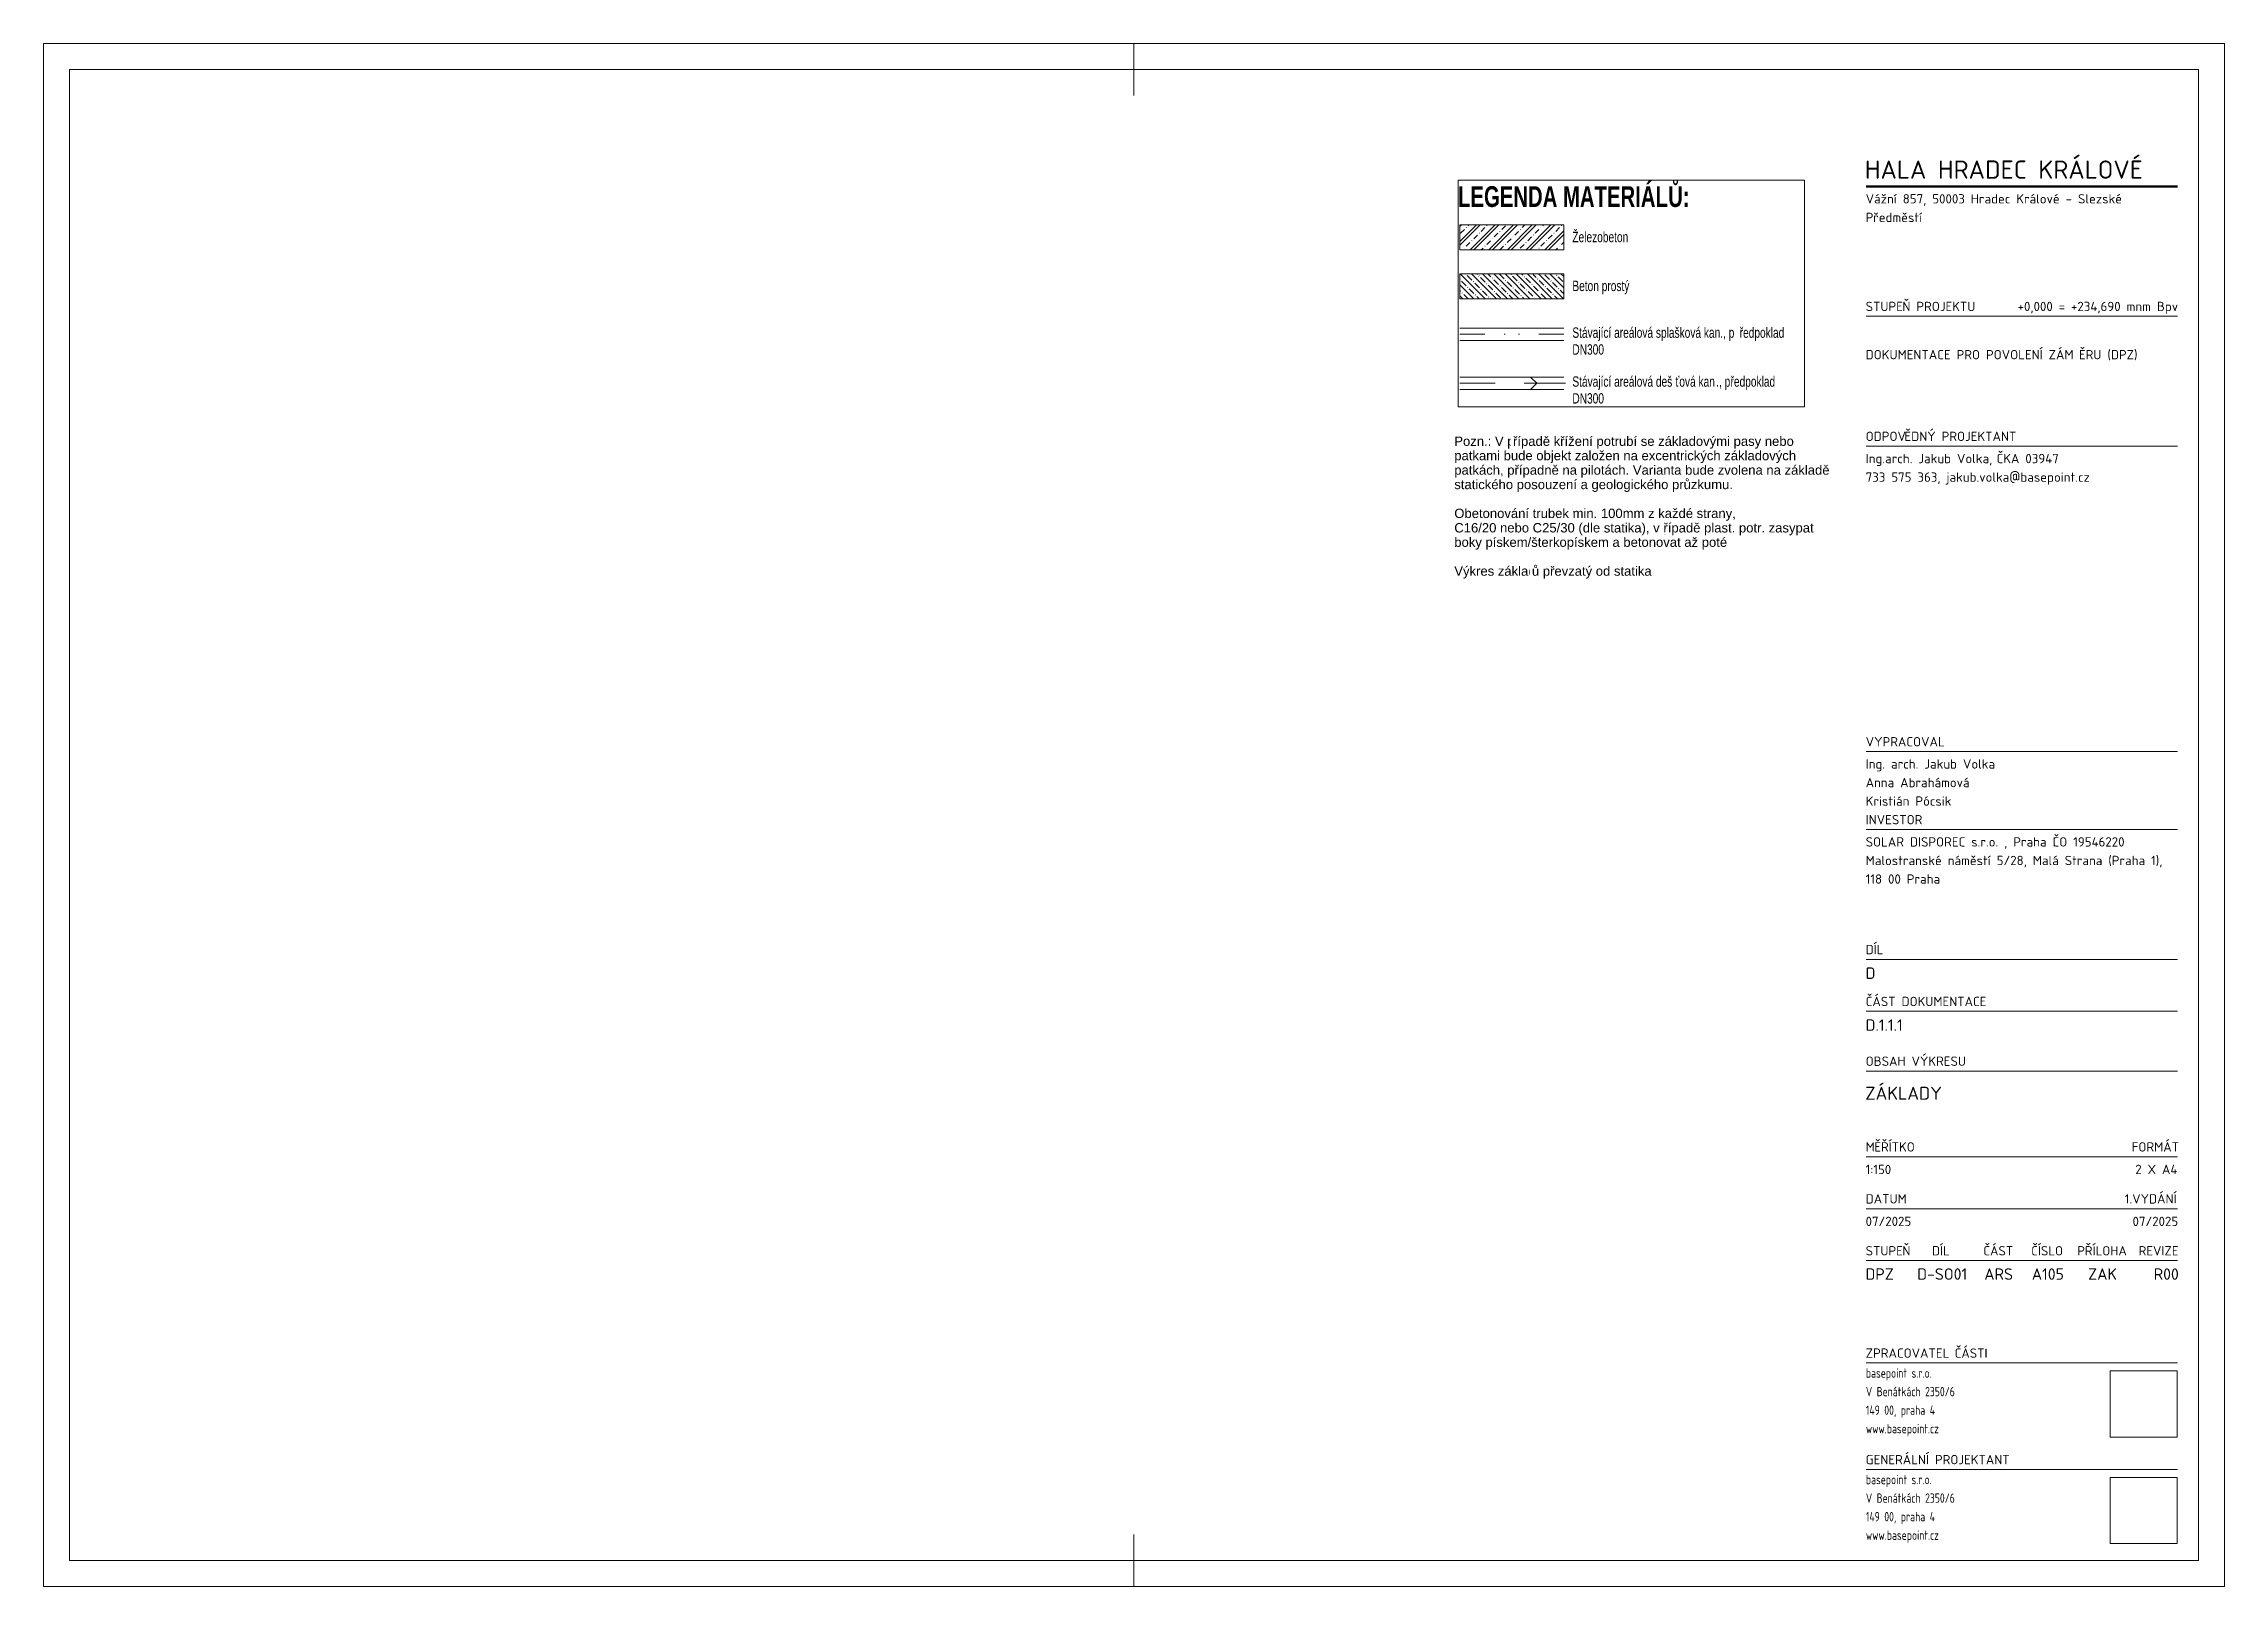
# Paper-space layout 'Layout1' of a CAD drawing. Header units: millimetres. Extents: x 0 to 881, y -344 to 9.
# Drawn here: x 461 to 881, y -344 to -47 of the extents above; entities outside this region: 1.
# The model-space entities are those that its viewports show. They can reach past a viewport. Long polylines and large blocks are cut down to what shows.
import ezdxf

# ---------------------------------------------------------------- set-up
doc = ezdxf.new("R2010")
doc.units = ezdxf.units.MM
for name, color, linetype, lineweight in [('A-ANNO-NOTE', 7, 'Continuous', 9), ('A-DETL-THIN-1', 7, 'Continuous', 18), ('G-ANNO-TEXT', 7, 'Continuous', 9), ('G-ANNO-TEXT-1', 7, 'Continuous', 25), ('G-ANNO-TTLB', 7, 'Continuous', 9), ('G-ANNO-TTLB-WIDE', 7, 'Continuous', 50), ('Vlastní 1_A-DETL-GENF', 7, 'Continuous', 18)]:
    doc.layers.add(name, color=color, linetype=linetype, lineweight=lineweight)
doc.layers.add('A-DETL-4', color=7, linetype='Continuous', lineweight=18, true_color=0x804000)
doc.layers.add('A-DETL-5', color=7, linetype='Continuous', lineweight=18, true_color=0x61a369)
doc.layers.add('G-ANNO-NPLT', color=7, linetype='Continuous', plot=False)
doc.styles.add('Arial_3', font='arial.ttf', dxfattribs={"width": 0.7, "height": 100})
doc.styles.add('Arial_4', font='arial.ttf', dxfattribs={"height": 1.8})
doc.styles.add('Arial_B_1', font='arialbd.ttf', dxfattribs={"width": 0.7, "height": 200})
doc.styles.add('ISOCPEUR', font='isocpeur.ttf', dxfattribs={"height": 1.8})
doc.styles.add('ISOCPEUR_1', font='isocpeur.ttf', dxfattribs={"height": 3.5})
doc.styles.add('ISOCPEUR_2', font='isocpeur.ttf', dxfattribs={"width": 0.75, "height": 1.8})
doc.styles.add('ISOCPEUR_3', font='isocpeur.ttf', dxfattribs={"height": 2.2})
doc.styles.add('ISOCPEUR_4', font='isocpeur.ttf', dxfattribs={"height": 2.5})
doc.styles.add('ISOCPEUR_B', font='', dxfattribs={"width": 0.75, "height": 1.8})
doc.styles.add('ISOCPEUR_B_1', font='', dxfattribs={"height": 1.8})
doc.styles.get('ISOCPEUR_B').set_extended_font_data('ISOCPEUR', bold=True)
doc.styles.get('ISOCPEUR_B_1').set_extended_font_data('ISOCPEUR', bold=True)
picture_1 = doc.add_image_def('image1.jpg', size_in_pixel=(500, 494))

# ---------------------------------------------------------------- blocks, each defined once
blk = doc.blocks.new('00_BP_ROZP_KOD_velka_rvt22 - PL_ROZPISKA_21-298807-ZÁKLADY')
at = {"layer": 'A-ANNO-NOTE'}
for p, q in [((-120.5, 295), (-120.5, 285)), ((-120.5, 295), (-120.5, 285)), ((-120.5, 295), (-110.5, 295)), ((-120.5, 295), (-110.5, 295)), ((89.5, 295), (89.5, 285)), ((299.5, 295), (289.5, 295)), ((299.5, 295), (289.5, 295)), ((299.5, 295), (299.5, 285)), ((-120.5, -2), (-120.5, 8)), ((-120.5, -2), (-120.5, 8)), ((89.5, -2), (89.5, 8)), ((299.5, -2), (299.5, 8)), ((-120.5, -2), (-110.5, -2)), ((299.5, -2), (289.5, -2))]:
    blk.add_line(p, q, dxfattribs=at)
at = {"layer": 'G-ANNO-TTLB'}
for p, q in [((299.5, 295), (-120.5, 295)), ((-120.5, 295), (-120.5, -2)), ((299.5, -2), (299.5, 295)), ((-115.5, 290), (-115.5, 3)), ((294.5, 290), (-115.5, 290)), ((294.5, 3), (294.5, 290)), ((290.5, 242.5), (230.5, 242.5)), ((290.5, 217.5), (230.5, 217.5)), ((290.5, 158.7), (230.5, 158.7)), ((290.5, 143.7), (230.5, 143.7)), ((290.5, 118.7), (230.5, 118.7)), ((290.5, 118.7), (230.5, 118.7)), ((290.5, 108.7), (230.5, 108.7)), ((290.5, 97.2), (230.5, 97.2)), ((290.5, 80.7), (230.5, 80.7)), ((290.5, 70.7), (230.5, 70.7)), ((290.5, 60.7), (230.5, 60.7)), ((290.5, 41), (230.5, 41)), ((290.5, 20.5), (230.5, 20.5)), ((-115.5, 3), (294.5, 3)), ((-120.5, -2), (299.5, -2))]:
    blk.add_line(p, q, dxfattribs=at)
at = {"layer": 'G-ANNO-TTLB-WIDE'}
blk.add_line((290.5, 267.5), (230.5, 267.5), dxfattribs=at)
at = {"layer": 'G-ANNO-TTLB', "attachment_point": 1}
for s, insert, char_height, width, style in [('HALA HRADEC KRÁLOVÉ', (230.25, 272.5), 3.5, 63.3333, 'ISOCPEUR_1'), ('Vážní 857, 50003 Hradec Králové - Slezské ', (230.42, 266.02), 1.8, 61.1688, 'ISOCPEUR'), ('\\fISOCPEUR|b0|i0|c238|p34|;P', (230.42, 262.44), 1.8, 1.7637, 'ISOCPEUR'), ('ředměstí', (231.87, 262.44), 1.8, 11.9451, 'ISOCPEUR'), ('STUPE', (230.42, 245.3), 1.8, 8.5781, 'ISOCPEUR'), ('Ň PROJEKTU', (237.49, 245.3), 1.8, 16.5949, 'ISOCPEUR'), ('DOKUMENTACE PRO POVOLENÍ ZÁM', (230.42, 236.02), 1.8, 49.7848, 'ISOCPEUR_B_1'), ('ĚRU (DPZ)', (271.49, 236.02), 1.8, 14.1899, 'ISOCPEUR_B_1'), ('ODPOV', (230.42, 220.3), 1.8, 9.0591, 'ISOCPEUR'), ('ĚDNÝ PROJEKTANT', (237.89, 220.3), 1.8, 25.654, 'ISOCPEUR'), ('Ing.arch. Jakub Volka, ', (230.42, 216.02), 1.8, 30.5443, 'ISOCPEUR'), ('ČKA 03947', (255.62, 216.02), 1.8, 14.5105, 'ISOCPEUR'), ('733 575 363, jakub.volka@basepoint.cz', (230.42, 212.44), 1.8, 51.5485, 'ISOCPEUR'), ('VYPRACOVAL', (230.42, 161.5), 1.8, 18.3586, 'ISOCPEUR'), ('Ing. arch. Jakub Volka', (230.42, 157.22), 1.8, 29.7426, 'ISOCPEUR'), ('Anna Abrahámová', (230.42, 153.64), 1.8, 23.9705, 'ISOCPEUR'), ('Kristián Pócsik', (230.42, 150.07), 1.8, 20.0422, 'ISOCPEUR'), ('INVESTOR', (230.42, 146.5), 1.8, 12.9873, 'ISOCPEUR'), ('ČO 19546220', (266.4, 142.22), 1.8, 16.6751, 'ISOCPEUR'), ('SOLAR DISPOREC s.r.o. , Praha I', (230.42, 142.22), 1.8, 43.6118, 'ISOCPEUR'), ('Malostranské náměstí 5/28, Malá Strana (Praha 1), ', (230.42, 138.64), 1.8, 71.1899, 'ISOCPEUR'), ('118 00 Praha', (230.42, 135.07), 1.8, 17.2363, 'ISOCPEUR'), ('DÍL', (230.42, 121.5), 1.8, 4.4093, 'ISOCPEUR'), ('ČÁST DOKUMENTACE', (230.42, 111.5), 1.8, 27.5781, 'ISOCPEUR'), ('OBSAH VÝKRESU', (230.42, 100), 1.8, 23.0084, 'ISOCPEUR'), ('ĚŘÍTKO', (232.07, 83.5), 1.8, 9.7004, 'ISOCPEUR'), ('FORMÁT', (281.65, 83.5), 1.8, 10.8228, 'ISOCPEUR'), ('\\fISOCPEUR|b0|i0|c238|p34|;M', (230.42, 83.5), 1.8, 2.0042, 'ISOCPEUR'), ('2 X A4', (282.34, 79.17), 1.8, 10.0211, 'ISOCPEUR'), ('DATUM', (230.42, 73.5), 1.8, 9.2996, 'ISOCPEUR'), ('1.VYDÁNÍ', (280.32, 73.5), 1.8, 12.4262, 'ISOCPEUR'), ('STUPE', (230.42, 63.5), 1.8, 8.5781, 'ISOCPEUR'), ('\\fISOCPEUR|b0|i0|c238|p34|;Ň', (237.49, 63.5), 1.8, 1.7637, 'ISOCPEUR'), ('DÍL', (243.18, 63.5), 1.8, 4.4093, 'ISOCPEUR'), ('ČÁST', (253.08, 63.5), 1.8, 7.0549, 'ISOCPEUR'), ('ČÍSLO', (262.29, 63.5), 1.8, 7.6962, 'ISOCPEUR'), ('\\fISOCPEUR|b0|i0|c238|p34|;P', (271.17, 63.5), 1.8, 1.7637, 'ISOCPEUR'), ('ŘÍLOHA', (272.62, 63.5), 1.8, 9.9409, 'ISOCPEUR'), ('REVIZE', (282.98, 63.5), 1.8, 9.2194, 'ISOCPEUR'), ('ZPRACOVATEL ', (230.42, 43.8), 1.8, 20.7637, 'ISOCPEUR'), ('ČÁSTI', (247.55, 43.8), 1.8, 7.6962, 'ISOCPEUR'), ('basepoint s.r.o.', (230.46, 39.96), 1.8, 16.2342, 'ISOCPEUR_B'), ('V Benátkách 2350/6', (230.46, 36.39), 1.8, 20.6234, 'ISOCPEUR_2'), ('149 00, praha 4', (230.46, 32.82), 1.8, 16.174, 'ISOCPEUR_2'), ('www.basepoint.cz', (230.46, 29.25), 1.8, 17.1361, 'ISOCPEUR_2'), ('GENERÁLNÍ PROJEKTANT', (230.42, 23.3), 1.8, 33.3502, 'ISOCPEUR'), ('basepoint s.r.o.', (230.46, 19.46), 1.8, 16.2342, 'ISOCPEUR_B'), ('V Benátkách 2350/6', (230.46, 15.89), 1.8, 20.6234, 'ISOCPEUR_2'), ('149 00, praha 4', (230.46, 12.32), 1.8, 16.174, 'ISOCPEUR_2'), ('www.basepoint.cz', (230.46, 8.75), 1.8, 17.1361, 'ISOCPEUR_2')]:
    blk.add_mtext(s, dxfattribs=dict(at, insert=insert, char_height=char_height, width=width, style=style))
at = {"layer": 'G-ANNO-TTLB'}
image = blk.add_image(picture_1, insert=(277.52, 26.73), size_in_units=(12.89, 12.73), dxfattribs=at)
image.dxf.flags = 7
image = blk.add_image(picture_1, insert=(277.52, 6.23), size_in_units=(12.89, 12.73), dxfattribs=at)
image.dxf.flags = 7

msp = doc.modelspace()

# ---------------------------------------------------------------- hatches: boundary and pattern name
at = {"layer": 'Vlastní 1_A-DETL-GENF'}
h = msp.add_hatch(dxfattribs=at)
h.set_pattern_fill('FP_2', color=256, style=0, pattern_type=2)
h.set_pattern_definition([(45, (207729.49, 0), (-89.8026, 89.8026), []), (45, (207765.4, 0), (-89.8026, 89.8026), []), (45, (207837.25, 0), (-53.8815, 125.7236), [50.8, -25.4, 1.676, -23.724])])
h.paths.add_polyline_path([(209913.49, 4078.13), (210913.49, 4078.13), (210913.49, 4318.13), (209913.49, 4318.13)])
h = msp.add_hatch(dxfattribs=at)
h.set_pattern_fill('FP_3', color=256, style=0, pattern_type=2)
h.set_pattern_definition([(315, (207729.485, 0), (53.8815, 53.8815), []), (315, (207729.485, 50.8), (53.8815, 53.8815), [31.75, -19.05, 3.175, -19.05, -31.75]), (315, (207729.485, 50.8), (53.8815, 53.8815), [-73.025, 31.75, 0])])
h.paths.add_polyline_path([(209913.49, 3607.24), (210913.49, 3607.24), (210913.49, 3847.24), (209913.49, 3847.24)])

# ---------------------------------------------------------------- linework, layer by layer
at = {"layer": 'A-DETL-4'}
for p, q in [((209913.49, 3325.46), (210913.49, 3325.46)), ((209913.49, 3205.46), (210913.49, 3205.46))]:
    msp.add_line(p, q, dxfattribs=at)
at = {"layer": 'A-DETL-5'}
for p, q in [((209913.49, 2854.58), (210913.49, 2854.58)), ((209913.49, 2734.58), (210913.49, 2734.58))]:
    msp.add_line(p, q, dxfattribs=at)
at = {"layer": 'A-DETL-THIN-1'}
for p, q in [((210913.49, 4318.13), (209913.49, 4318.13)), ((209913.49, 4318.13), (209913.49, 4078.13)), ((210913.49, 4078.13), (210913.49, 4318.13)), ((209913.49, 4078.13), (210913.49, 4078.13)), ((210913.49, 3847.24), (209913.49, 3847.24)), ((209913.49, 3847.24), (209913.49, 3607.24)), ((210913.49, 3607.24), (210913.49, 3847.24)), ((209913.49, 3607.24), (210913.49, 3607.24)), ((209913.49, 3265.46), (210153.49, 3265.46)), ((210348.49, 3265.46), (210338.49, 3265.46)), ((210488.49, 3265.46), (210478.49, 3265.46)), ((210913.49, 3265.46), (210673.49, 3265.46)), ((210653.49, 2794.58), (210596.92, 2851.14)), ((209913.49, 2794.58), (210253.49, 2794.58)), ((210533.49, 2794.58), (210931.24, 2794.58)), ((210653.49, 2794.58), (210596.92, 2738.01))]:
    msp.add_line(p, q, dxfattribs=at)

# ---------------------------------------------------------------- texts
at = {"layer": 'G-ANNO-TEXT-1', "attachment_point": 1}
for s, insert, char_height, width, style in [('Ů:', (211919.08, 4691.55), 200, 249.7257, 'Arial_B_1'), ('LEGENDA MATERIÁL', (209895.68, 4691.55), 200, 2452.3621, 'Arial_B_1'), ('Železobeton ', (210996.52, 4252.59), 100, 698.6707, 'Arial_3'), ('Beton prostý', (210996.52, 3781.7), 100, 681.8352, 'Arial_3'), ('Stávající areálová splašková kan., p', (210996.52, 3332.05), 100, 1952.9108, 'Arial_3'), ('ředpoklad ', (212607.84, 3332.05), 100, 566.7931, 'Arial_3'), ('DN300', (210996.52, 3169.99), 100, 375.9914, 'Arial_3'), ('Stávající areálová deš', (210996.52, 2861.16), 100, 1203.7338, 'Arial_3'), ('ťová kan', (211989.7, 2861.16), 100, 474.1982, 'Arial_3'), ('ředpoklad ', (212519.86, 2861.16), 100, 566.7931, 'Arial_3'), ('., p', (212380.96, 2861.16), 100, 168.3544, 'Arial_3'), ('DN300', (210996.52, 2699.1), 100, 375.9914, 'Arial_3')]:
    msp.add_mtext(s, dxfattribs=dict(at, insert=insert, char_height=char_height, width=width, style=style))

psp = doc.layouts.get("Layout1")

# ---------------------------------------------------------------- block references
at = {"layer": 'G-ANNO-TTLB'}
psp.add_blockref('00_BP_ROZP_KOD_velka_rvt22 - PL_ROZPISKA_21-298807-ZÁKLADY', (581.5, -342.04), dxfattribs=at)

# ---------------------------------------------------------------- texts
at = {"layer": 'G-ANNO-TTLB', "attachment_point": 1}
for s, insert, char_height, width, style in [('+0,000 = +234,690 mnm Bpv', (841.18, -96.74), 1.8, 37.4388, 'ISOCPEUR'), ('\\fISOCPEUR|b0|i0|c238|p34|;D', (811.9, -224.89), 2.2, 2.0844, 'ISOCPEUR_3'), ('D.1.1.1', (811.9, -234.89), 2.2, 8.3375, 'ISOCPEUR_3'), ('ZÁKLADY', (811.85, -247.86), 2.5, 17.557, 'ISOCPEUR_4'), ('1:150', (811.9, -262.88), 1.8, 5.9325, 'ISOCPEUR'), ('07/2025', (811.9, -272.88), 1.8, 10.6624, 'ISOCPEUR'), ('07/2025', (863.31, -272.88), 1.8, 10.6624, 'ISOCPEUR'), ('DPZ', (811.89, -282.82), 2.2, 6.2532, 'ISOCPEUR_3'), ('D-SO01', (821.84, -282.82), 2.2, 11.2236, 'ISOCPEUR_3'), ('ARS', (834.76, -282.82), 2.2, 6.5738, 'ISOCPEUR_3'), ('A105', (843.91, -282.82), 2.2, 7.3755, 'ISOCPEUR_3'), ('ZAK', (854.76, -282.82), 2.2, 6.5738, 'ISOCPEUR_3'), ('R00', (867.39, -282.82), 2.2, 5.7721, 'ISOCPEUR_3')]:
    psp.add_mtext(s, dxfattribs=dict(at, insert=insert, char_height=char_height, width=width, style=style))

# ---------------------------------------------------------------- viewports
at = {"layer": '0'}
psp.add_viewport(center=(6, 4.5), size=(12, 9), view_center_point=(6, 4.5), view_height=12, dxfattribs=at)
at = {"layer": 'G-ANNO-NPLT'}
psp.add_viewport(center=(766.76, -95.16), size=(66.7, 43.6676), view_center_point=(211563.13, 3657.83), view_height=2183.3809, status=3, dxfattribs=at)

# ---------------------------------------------------------------- next in the draw order: texts
at = {"layer": 'G-ANNO-TEXT', "char_height": 1.8, "attachment_point": 1, "style": 'Arial_4', "bg_fill": 3, "box_fill_scale": 1.25, "bg_fill_color": 256, "bg_fill_true_color": 13158600, "bg_fill_transparency": 0}
for s, insert, width in [('Pozn.: V p', (732.69, -122.68), 13.7089), ('Obetonování trubek min. 100mm z každé strany,', (732.69, -136.57), 63.4135), ('Výkres základ', (732.69, -147.68), 18.1181)]:
    psp.add_mtext(s, dxfattribs=dict(at, insert=insert, width=width))

# ---------------------------------------------------------------- next in the draw order: texts
for s, insert, width in [('řípadě křížení potrubí se základovými pasy nebo ', (744, -122.68), 63.4135), ('C16/20 nebo C25/30 (dle statika), v p', (732.69, -139.35), 48.8228), ('ů převzatý od statika', (747.64, -147.68), 26.616)]:
    psp.add_mtext(s, dxfattribs=dict(at, insert=insert, width=width))

# ---------------------------------------------------------------- next in the draw order: texts
for s, insert, width in [('patkami bude objekt založen na excentrických základových ', (732.69, -125.45), 77.6033), ('řípadě plast. potr. zasypat ', (772.97, -139.35), 34.2321)]:
    psp.add_mtext(s, dxfattribs=dict(at, insert=insert, width=width))

# ---------------------------------------------------------------- next in the draw order: texts
for s, insert, width in [('patkách, případně na pilotách. Varianta bude zvolena na základě ', (732.69, -128.23), 84.9789), ('boky pískem/šterkopískem a betonovat až poté', (732.69, -142.12), 61.3291)]:
    psp.add_mtext(s, dxfattribs=dict(at, insert=insert, width=width))

# ---------------------------------------------------------------- next in the draw order: texts
at = {"layer": 'G-ANNO-TEXT', "insert": (732.69, -131.01), "char_height": 1.8, "width": 63.0928, "attachment_point": 1, "style": 'Arial_4', "bg_fill": 3, "box_fill_scale": 1.25, "bg_fill_color": 256, "bg_fill_true_color": 13158600, "bg_fill_transparency": 0}
psp.add_mtext('statického posouzení a geologického průzkumu.', dxfattribs=at)

doc.saveas('drawing.dxf')
